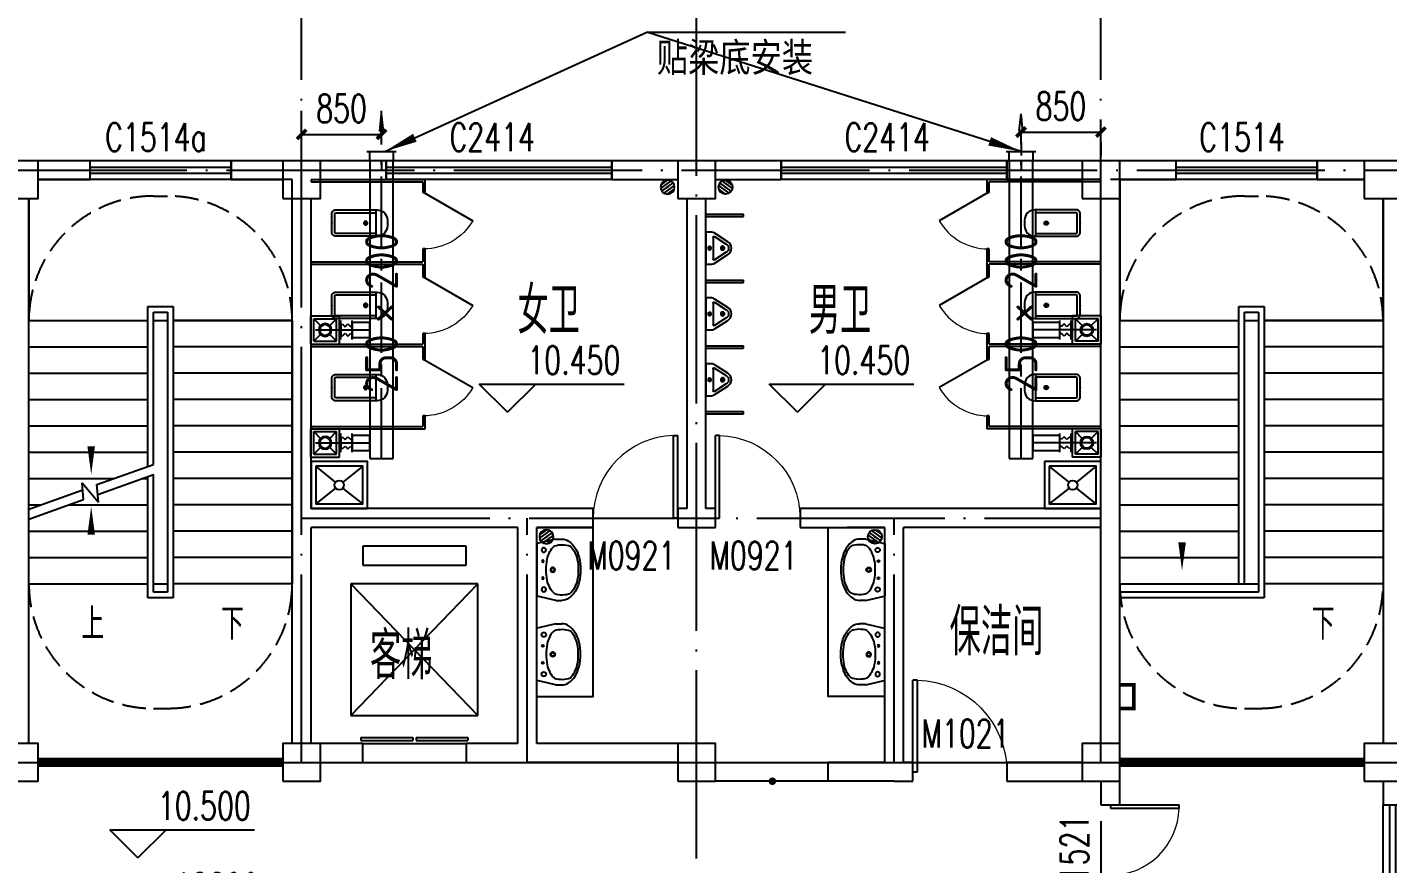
# Model space of a CAD drawing. Extents: x 5188914 to 7068445, y -542675 to 2032183.
# Drawn here: x 5219954 to 5234422, y -519499 to -510600 of the extents above; entities that cross this region are included whole.
import ezdxf

# ---------------------------------------------------------------- set-up
doc = ezdxf.new("R2010")
doc.units = 0
doc.header["$LTSCALE"] = 1000
doc.header["$MEASUREMENT"] = 0
for name, pattern in [('CENTER2', [1.125, 0.75, -0.125, 0.125, -0.125]), ('DASH', [0.35, 0.25, -0.1]), ('DOTE', [2.42, 2, -0.2, 0.02, -0.2])]:
    doc.linetypes.add(name, pattern=pattern)
doc.layers.get('0').update_dxf_attribs({"linetype": 'CONTINUOUS'})
doc.layers.get('Defpoints').update_dxf_attribs({"linetype": 'CONTINUOUS'})
for name, color, linetype in [('COLUMN', 9, 'CONTINUOUS'), ('DIM_ELEV', 3, 'CONTINUOUS'), ('DIM_LEAD', 3, 'CONTINUOUS'), ('DIM_SYMB', 3, 'CONTINUOUS'), ('DOTE', 252, 'CONTINUOUS'), ('DUCT-排烟中心线', 5, 'CENTER2'), ('DUCT-排烟标注', 3, 'CONTINUOUS'), ('DUCT-排烟管', 2, 'CONTINUOUS'), ('DUCT-排风标注', 3, 'CONTINUOUS'), ('DUCT-排风风口', 7, 'CONTINUOUS'), ('Hvac-Hide', 8, 'DASH'), ('LATRINE', 251, 'CONTINUOUS'), ('LVTRY', 251, 'CONTINUOUS'), ('STAIR', 251, 'CONTINUOUS'), ('TH_DIM', 3, 'CONTINUOUS'), ('WALL', 251, 'CONTINUOUS'), ('WINDOW', 4, 'CONTINUOUS'), ('WINDOW_TEXT', 7, 'CONTINUOUS'), ('排水', 221, 'CONTINUOUS')]:
    doc.layers.add(name, color=color, linetype=linetype)
doc.styles.add('_TCH_DIM', font='SIMPLEX', dxfattribs={"bigfont": 'GBCBIG'})
doc.styles.add('_TCH_DIM_T3', font='SIMPLEX', dxfattribs={"width": 0.705882, "bigfont": 'GBCBIG'})
doc.styles.add('_TCH_WINDOW', font='SIMPLEX', dxfattribs={"height": 3.5, "bigfont": 'GBCBIG'})
doc.styles.add('schuco', font='sceie.shx', dxfattribs={"width": 0.7, "bigfont": 'sceic.shx'})
doc.styles.get("Standard").update_dxf_attribs({"font": 'SCEIE', "bigfont": 'SCEIC'})
doc.dimstyles.new('_TCH_ARCH&&100', dxfattribs={"dimtxt": 297.5, "dimasz": 100, "dimexe": 250, "dimexo": 300, "dimgap": 126.25, "dimtad": 1, "dimdec": 0, "dimzin": 0, "dimdsep": 46, "dimtxsty": '_TCH_DIM_T3', "dimblk": 'ARCHTICK', "dimcen": 0.09, "dimclrt": 7, "dimazin": 2, "dimtfac": 1, "dimtdec": 0, "dimtix": 1, "dimtmove": 2, "dimatfit": 3, "dimfxl": 0, "dimtolj": 1, "dimtzin": 0, "dimarcsym": 0})

# ---------------------------------------------------------------- blocks, each defined once
blk = doc.blocks.new('$lvtry$00000171')
at = {"layer": '排水'}
for p, q in [((-74, 11), (-11, 74)), ((-70, -27), (27, 70)), ((-53, -53), (53, 53)), ((-27, -70), (70, 27)), ((11, -74), (74, -11))]:
    blk.add_line(p, q, dxfattribs=at)
blk.add_circle((0, 0), 75, dxfattribs=at)
blk.add_point((0, 0), dxfattribs=at)
blk = doc.blocks.new('$TCHSYS$APDOOR2D')
blk.add_line((0.5, 0), (0, 0.866))
at = {"lineweight": 13}
blk.add_arc((0.5, 0), 1, 120, 180, dxfattribs=at)
blk = doc.blocks.new('$lvtry$00000200')
at = {"color": 0}
for p, q in [((-110, -40), (-110, -470)), ((100, -30), (-100, -30)), ((110, -470), (110, -40))]:
    blk.add_line(p, q, dxfattribs=at)
blk.add_lwpolyline([(100, 0), (-100, 0, 0.414214), (-140, -40), (-140, -480, 0.414214), (-30, -590), (30, -590, 0.414214), (140, -480), (140, -40, 0.414214)], format="xyb", close=True, dxfattribs=at)
blk.add_lwpolyline([(140, -470), (-140, -470)], dxfattribs=at)
blk.add_circle((0, -359), 20, dxfattribs=at)
for centre, start, end in [((-100, -40), 90, 180), ((100, -40), 0, 90)]:
    blk.add_arc(centre, 10, start, end, dxfattribs=at)
for p in [(0, 0), (0, -359)]:
    blk.add_point(p, dxfattribs=at)
blk = doc.blocks.new('$lvtry$00000221')
at = {"color": 0}
for p, q in [((-124, -91), (-43, -216)), ((-116, -76), (116, -76)), ((43, -216), (124, -91))]:
    blk.add_line(p, q, dxfattribs=at)
blk.add_lwpolyline([(69, -231, -0.57735), (-69, -231), (-162, -88, -0.145378), (-170, -61), (-170, 0), (170, 0), (170, -61, -0.145378), (162, -88)], format="xyb", close=True, dxfattribs=at)
for centre, radius in [((0, -38), 17.7), ((0, -177), 20)]:
    blk.add_circle(centre, radius, dxfattribs=at)
for centre, radius, start, end in [((-116, -86), 10, 90, 213.0863), ((116, -86), 10, 326.9137, 90), ((0, -191), 50, 210, 330)]:
    blk.add_arc(centre, radius, start, end, dxfattribs=at)
for p in [(0, -38), (0, -177)]:
    blk.add_point(p, dxfattribs=at)
blk = doc.blocks.new('_LV12')
for p, q in [((-250, -50), (-39, -219)), ((39, -219), (250, -50)), ((-250, -450), (-39, -281)), ((39, -281), (250, -450))]:
    blk.add_line(p, q)
for points in [[(300, -500), (300, 0), (-300, 0), (-300, -500)], [(250, -450), (250, -50), (-250, -50), (-250, -450)]]:
    blk.add_lwpolyline(points, close=True)
blk.add_circle((0, -250), 50)
blk = doc.blocks.new('$plan$00000344')
for p, q in [((-280, -10), (-280, 0)), ((280, 0), (280, -10)), ((-251, -189), (-251, -186)), ((-248, -183), (-250, -185))]:
    blk.add_line(p, q)
for points in [[(-280, 0), (280, 0)], [(-326, -200), (-280, -5)], [(326, -204), (280, -5)]]:
    blk.add_lwpolyline(points)
for points in [[(253, -188, 0.098208), (193, -141, 0.066287), (110, -111, 0.052428), (0, -100, 0.052428), (-110, -111, 0.066287), (-193, -141, 0.093876), (-251, -186, 0.171377)], [(-326, -200, 0.008223), (-326, -204, 0.149285)], [(-326, -266, 0.149285), (-304, -337, 0.107079), (-231, -408, 0.075625), (-131, -450, 0.062436), (-1, -467, 0.062436), (130, -452, 0.075625), (230, -410, 0.107079), (304, -339, 0.149285), (326, -268, 0.005205), (326, -266, 0.086596)], [(-250, -358, 0.091341), (-193, -401, 0.066287), (-110, -431, 0.052428), (0, -442, 0.052428), (110, -431, 0.066287), (193, -401, 0.091756), (250, -358, 0.171377)]]:
    blk.add_lwpolyline(points, format="xyb")
at = {"flags": 128}
for points in [[(-326, -204), (-326, -268)], [(326, -204), (326, -268)]]:
    blk.add_lwpolyline(points, dxfattribs=at)
for points in [[(-253, -188, 0.172546), (-250, -358, 0.726395)], [(253, -188, -0.172546), (250, -358, -0.726395)]]:
    blk.add_lwpolyline(points, format="xyb", dxfattribs=at)
for centre, radius in [((-210, -75), 24), ((-210, -75), 24), ((-210, -75), 24), ((-90, -65), 10), ((90, -65), 10), ((210, -75), 24), ((0, -170), 25)]:
    blk.add_circle(centre, radius)
at = {"lineweight": 13}
blk.add_circle((0, -170), 15, dxfattribs=at)
blk.add_arc((-250, -186), 1, 131.3224, 180)
blk = doc.blocks.new('排气扇')
at = {"color": 2}
for p, q in [((-151, -151), (-151, 151)), ((-151, 151), (151, 151)), ((151, -151), (151, 151)), ((-120, -120), (-120, 120)), ((-120, 120), (120, 120)), ((-120, 120), (120, 120)), ((120, -120), (120, 120)), ((-120, -120), (120, -120)), ((-151, -151), (151, -151))]:
    blk.add_line(p, q, dxfattribs=at)
for p, q in [((-120, 120), (-48, 48)), ((-104, 0), (287, 0, 3008)), ((48, 48), (120, 120)), ((151, -50, 3008), (151, 50, 3008)), ((151, 50, 3008), (166, 50, 2077)), ((166, 50, 2077), (166, -50, 2077)), ((-120, -120), (-48, -48)), ((48, -48), (120, -120)), ((151, -50, 3008), (166, -50, 2077))]:
    blk.add_line(p, q)
at = {"color": 3}
for p, q in [((166, -100, 3008), (166, 100, 3008)), ((166, 50, 3008), (181, 65, 3008)), ((181, 65, 3008), (212, 35, 3008)), ((212, 35, 3008), (242, 65, 3008)), ((242, 65, 3008), (272, 35, 3008)), ((272, 35, 3008), (287, 50, 3008)), ((287, -100, 3008), (287, 100, 3008)), ((166, -50, 3008), (181, -65, 3008)), ((181, -65, 3008), (212, -35, 3008)), ((212, -35, 3008), (242, -65, 3008)), ((242, -65, 3008), (272, -35, 3008)), ((272, -35, 3008), (287, -50, 3008))]:
    blk.add_line(p, q, dxfattribs=at)
at = {"extrusion": (0, 0, -1)}
for major_axis, start_param, end_param in [((0, 68.2), 3.137359, 9.420544), ((-0.2, 56.8), 3.137413, 9.420598)]:
    blk.add_ellipse((0, 0), major_axis=major_axis, ratio=1, start_param=start_param, end_param=end_param, dxfattribs=at)
blk = doc.blocks.new('_ArchTick')
at = {"color": 0, "linetype": 'ByBlock', "const_width": 0.4}
blk.add_lwpolyline([(-0.5, -0.5), (0.5, 0.5)], dxfattribs=at)
blk = doc.blocks.new('*D159')
at = {"layer": 'Defpoints', "color": 0}
for p in [(5230522, -511521), (5231372, -511521), (5231372, -511715)]:
    blk.add_point(p, dxfattribs=at)
at = {"layer": 'TH_DIM', "color": 0, "lineweight": -2}
for p, q in [((5230522, -511715), (5231372, -511715)), ((5230522, -511821), (5230522, -511965)), ((5231372, -511821), (5231372, -511965))]:
    blk.add_line(p, q, dxfattribs=at)
at = {"layer": 'TH_DIM', "color": 0, "lineweight": -2, "xscale": 100, "yscale": 100, "zscale": 100, "rotation": 180}
blk.add_blockref('_ArchTick', (5230522, -511715), dxfattribs=at)
at = {"layer": 'TH_DIM', "color": 0, "lineweight": -2, "xscale": 100, "yscale": 100, "zscale": 100}
blk.add_blockref('_ArchTick', (5231372, -511715), dxfattribs=at)
at = {"layer": 'TH_DIM', "color": 7, "insert": (5230947, -511440), "char_height": 297.5, "attachment_point": 5, "style": '_TCH_DIM_T3'}
blk.add_mtext('\\A1;850', dxfattribs=at)
blk = doc.blocks.new('*D160')
at = {"layer": 'Defpoints', "color": 0}
for p in [(5223722, -511740), (5222872, -512021), (5223722, -512021)]:
    blk.add_point(p, dxfattribs=at)
at = {"layer": 'TH_DIM', "color": 0, "lineweight": -2}
for p, q in [((5222872, -511721), (5222872, -511490)), ((5223722, -511721), (5223722, -511490)), ((5222872, -511740), (5223722, -511740))]:
    blk.add_line(p, q, dxfattribs=at)
at = {"layer": 'TH_DIM', "color": 0, "lineweight": -2, "xscale": 100, "yscale": 100, "zscale": 100, "rotation": 180}
blk.add_blockref('_ArchTick', (5222872, -511740), dxfattribs=at)
at = {"layer": 'TH_DIM', "color": 0, "lineweight": -2, "xscale": 100, "yscale": 100, "zscale": 100}
blk.add_blockref('_ArchTick', (5223722, -511740), dxfattribs=at)
at = {"layer": 'TH_DIM', "color": 7, "insert": (5223297, -511465), "char_height": 297.5, "attachment_point": 5, "style": '_TCH_DIM_T3'}
blk.add_mtext('\\A1;850', dxfattribs=at)
blk = doc.blocks.new('*D167')
at = {"layer": 'Defpoints', "color": 0}
for p in [(5212572, -518746), (5231372, -518746), (5231372, -520024)]:
    blk.add_point(p, dxfattribs=at)
at = {"layer": 'TH_DIM', "color": 0, "lineweight": -2}
for p, q in [((5212572, -519046), (5212572, -520274)), ((5231372, -519046), (5231372, -520274)), ((5212572, -520024), (5231372, -520024))]:
    blk.add_line(p, q, dxfattribs=at)
at = {"layer": 'TH_DIM', "color": 0, "lineweight": -2, "xscale": 100, "yscale": 100, "zscale": 100, "rotation": 180}
blk.add_blockref('_ArchTick', (5212572, -520024), dxfattribs=at)
at = {"layer": 'TH_DIM', "color": 0, "lineweight": -2, "xscale": 100, "yscale": 100, "zscale": 100}
blk.add_blockref('_ArchTick', (5231372, -520024), dxfattribs=at)
at = {"layer": 'TH_DIM', "color": 7, "insert": (5221972, -519749), "char_height": 297.5, "attachment_point": 5, "style": '_TCH_DIM_T3'}
blk.add_mtext('\\A1;18800', dxfattribs=at)
blk = doc.blocks.new('_FZHK')
blk.add_lwpolyline([(-0.5, -0.5), (0.5, -0.5), (0.5, 0.5), (-0.5, 0.5)], close=True)
blk = doc.blocks.new('$TCHSYS$WIN2D')
for p, q in [((-0.5, 0.5), (0.5, 0.5)), ((-0.5, 0.5), (-0.5, -0.5)), ((0.5, 0.5), (0.5, -0.5)), ((0.5, 0.1667), (-0.5, 0.1667)), ((0.5, -0.1667), (-0.5, -0.1667)), ((-0.5, -0.5), (0.5, -0.5))]:
    blk.add_line(p, q)
blk = doc.blocks.new('$TCHSYS$LDOR22D')
for p, q in [((-0.517, 0.833), (-0.017, 0.833)), ((-0.517, 0.833), (-0.517, 0.667)), ((-0.017, 0.833), (-0.017, 0.667)), ((0.017, 0.833), (0.017, 0.667)), ((0.017, 0.833), (0.517, 0.833)), ((0.517, 0.833), (0.517, 0.667)), ((-0.517, 0.667), (-0.017, 0.667)), ((0.017, 0.667), (0.517, 0.667)), ((-0.5, 0.5), (0.5, 0.5))]:
    blk.add_line(p, q)
blk = doc.blocks.new('$WINLIB2D$00000001')
at = {"color": 0}
for points in [[(-0.5, 0.5), (-0.5, -0.5)], [(-0.5, 0.5), (0.5, 0.5)], [(0.5, -0.5), (0.5, 0.5)], [(0.5, 0.1667), (-0.5, 0.1667)], [(0.5, -0.1667), (-0.5, -0.1667)], [(-0.5, -0.5), (0.5, -0.5)]]:
    blk.add_lwpolyline(points, dxfattribs=at)
blk = doc.blocks.new('$DorLib2D$00000002')
for p, q in [((-0.5, 0), (-0.5, 0.4875)), ((-0.475, 0.4875), (-0.5, 0.4875)), ((-0.475, 0), (-0.475, 0.4875)), ((0.475, 0), (0.475, 0.4875)), ((0.475, 0.4875), (0.5, 0.4875)), ((0.5, 0), (0.5, 0.4875)), ((-0.5, 0), (-0.475, 0)), ((0.5, 0), (0.475, 0))]:
    blk.add_line(p, q)
at = {"lineweight": 13}
for centre, start, end in [((-0.4875, 0), 0, 88.53072), ((0.4875, 0), 91.46928, 180)]:
    blk.add_arc(centre, 0.4875, start, end, dxfattribs=at)
blk = doc.blocks.new('$DorLib2D$00000001')
for p, q in [((0.45, 0.975), (0.5, 0.975)), ((0.45, 0), (0.45, 0.975)), ((0.5, 0), (0.5, 0.975)), ((0.5, 0), (0.45, 0))]:
    blk.add_line(p, q)
at = {"lineweight": 13}
blk.add_arc((0.475, 0), 0.975, 91.4693, 180, dxfattribs=at)
blk = doc.blocks.new('$风口$00000098')
for p, q in [((0, 200), (100, 200)), ((0, -200), (0, 200)), ((100, 250), (100, -250)), ((0, 0), (-100, 0)), ((172, 0), (315, 0)), ((315, 31), (500, 0)), ((315, 31), (315, -31)), ((315, -31), (500, 0)), ((100, -200), (0, -200))]:
    blk.add_line(p, q)

msp = doc.modelspace()

# ---------------------------------------------------------------- linework, layer by layer
at = {"color": 0, "linetype": 'DASH'}
for p, q in [((5221297.1, -512395.8), (5221447.1, -512395.8)), ((5232897.1, -512395.8), (5233047.1, -512395.8)), ((5221297.1, -517845.8), (5221447.1, -517845.8)), ((5232897.1, -517845.8), (5233047.1, -517845.8))]:
    msp.add_line(p, q, dxfattribs=at)
at = {"color": 0}
for points, const_width in [([(5231572.1, -517595.8), (5231722.1, -517595.8), (5231722.1, -517845.8), (5231572.1, -517845.8)], 40), ([(5220072.1, -518420.8), (5222672.1, -518420.8)], 100), ([(5231572.1, -518420.8), (5234172.1, -518420.8)], 100)]:
    msp.add_lwpolyline(points, dxfattribs=dict(at, const_width=const_width))
at = {"color": 0, "linetype": 'DASH'}
for centre, start, end in [((5221297.1, -513720.8), 90, 180), ((5221447.1, -513720.8), 0, 90), ((5232897.1, -513720.8), 90, 180), ((5233047.1, -513720.8), 360, 90), ((5221297.1, -516520.8), 180, 270), ((5221447.1, -516520.8), 270, 360), ((5232897.1, -516520.8), 180, 270), ((5233047.1, -516520.8), 270, 0)]:
    msp.add_arc(centre, 1325, start, end, dxfattribs=at)
at = {"layer": 'DIM_ELEV', "color": 0}
for p, q in [((5225061.7, -514696), (5224761.7, -514396)), ((5224761.7, -514396), (5226301.9, -514396)), ((5225061.7, -514696), (5225361.7, -514396)), ((5228143.6, -514696), (5227843.6, -514396)), ((5227843.6, -514396), (5229383.8, -514396)), ((5228143.6, -514696), (5228443.6, -514396)), ((5221131.5, -519436.4), (5220831.5, -519136.4)), ((5220831.5, -519136.4), (5222371.8, -519136.4)), ((5221131.5, -519436.4), (5221431.5, -519136.4))]:
    msp.add_line(p, q, dxfattribs=at)
at = {"layer": 'DIM_LEAD', "const_width": 40}
msp.add_lwpolyline([(5227870, -518602.5, 1), (5227886.3, -518639, 1)], format="xyb", close=True, dxfattribs=at)
at = {"layer": 'DIM_SYMB', "color": 0}
for points in [[(5222109.6, -516660.8, 0, 0, 0), (5222109.6, -512970.8, 0, 0, 0), (5220634.6, -512970.8, 0, 0, 0), (5220634.6, -515358.7, 0, 80, 0), (5220634.6, -515058.7, 0, 0, 0)], [(5233709.6, -516660.8, 0, 0, 0), (5233709.6, -512970.8, 0, 0, 0), (5232234.6, -512970.8, 0, 0, 0), (5232234.6, -516380.8, 0, 80, 0), (5232234.6, -516080.8, 0, 0, 0)], [(5220634.6, -516660.8, 0, 0, 0), (5220634.6, -515698.9, 0, 80, 0), (5220634.6, -515998.9, 0, 0, 0)]]:
    msp.add_lwpolyline(points, format="xyseb", dxfattribs=at)
at = {"layer": 'DOTE', "linetype": 'DOTE'}
for p, q in [((5222872.1, -518420.8), (5222872.1, -509620.8)), ((5227072.1, -529120.8), (5227072.1, -509620.8)), ((5231372.1, -518420.8), (5231372.1, -509620.8)), ((5209972.1, -512120.8), (5236972.1, -512120.8)), ((5222872.1, -515820.8), (5231372.1, -515820.8)), ((5225272.1, -518420.8), (5225272.1, -515820.8)), ((5229172.1, -518420.8), (5229172.1, -515820.8)), ((5209972.1, -518420.8), (5236972.1, -518420.8)), ((5211572.1, -518420.8), (5235372.1, -518420.8))]:
    msp.add_line(p, q, dxfattribs=at)
at = {"layer": 'DUCT-排烟中心线'}
for p, q in [((5223722.4, -515189.3), (5223722.4, -512020.8)), ((5230522.1, -515189.3), (5230522.1, -512020.8)), ((5223409.3, -513820.3), (5223597.4, -513820.3)), ((5230934.9, -513820.3), (5230647.1, -513820.3)), ((5223409.3, -515021.3), (5223597.4, -515021.3)), ((5230934.9, -515021.3), (5230647.1, -515021.3))]:
    msp.add_line(p, q, dxfattribs=at)
at = {"layer": 'DUCT-排烟管'}
for p, q in [((5223847.4, -512020.8), (5223597.4, -512020.8)), ((5223597.4, -512020.8), (5223597.4, -515189.3)), ((5223847.4, -515189.3), (5223847.4, -512020.8)), ((5230647.1, -512020.8), (5230397.1, -512020.8)), ((5230397.1, -512020.8), (5230397.1, -515189.3)), ((5230647.1, -515189.3), (5230647.1, -512020.8)), ((5223597.4, -513740.3), (5223409.3, -513740.3)), ((5223409.3, -513740.3), (5223409.3, -513900.3)), ((5230934.9, -513740.3), (5230647.1, -513740.3)), ((5230934.9, -513900.3), (5230934.9, -513740.3)), ((5223409.3, -513900.3), (5223597.4, -513900.3)), ((5230647.1, -513900.3), (5230934.9, -513900.3)), ((5223597.4, -514941.3), (5223409.3, -514941.3)), ((5223409.3, -514941.3), (5223409.3, -515101.3)), ((5230934.9, -514941.3), (5230647.1, -514941.3)), ((5230934.9, -515101.3), (5230934.9, -514941.3)), ((5223409.3, -515101.3), (5223597.4, -515101.3)), ((5223597.4, -515189.3), (5223847.4, -515189.3)), ((5230397.1, -515189.3), (5230647.1, -515189.3)), ((5230647.1, -515101.3), (5230934.9, -515101.3))]:
    msp.add_line(p, q, dxfattribs=at)
at = {"layer": 'DUCT-排风标注', "color": 0}
for p, q in [((5223758.1, -511920.8), (5226543.9, -510652.2)), ((5230522.1, -511920.8), (5226543.9, -510652.2)), ((5226543.9, -510652.2), (5228656.3, -510652.2))]:
    msp.add_line(p, q, dxfattribs=at)
for points in [[(5223758.1, -511920.8, 0, 93.3, 0), (5224076.6, -511775.8, 0, 0, 0)], [(5230522.1, -511920.8, 0, 93.3, 0), (5230188.7, -511814.5, 0, 0, 0)]]:
    msp.add_lwpolyline(points, format="xyseb", dxfattribs=at)
at = {"layer": 'Hvac-Hide'}
for p, q in [((5223597.4, -513900.3), (5223597.4, -513740.3)), ((5230647.1, -513740.3), (5230647.1, -513900.3)), ((5223597.4, -515101.3), (5223597.4, -514941.3)), ((5223597.4, -514941.3), (5223597.4, -514941.3)), ((5223597.4, -515021.3), (5223597.4, -515021.3)), ((5230647.1, -514941.3), (5230647.1, -515101.3)), ((5223597.4, -515101.3), (5223597.4, -515101.3))]:
    msp.add_line(p, q, dxfattribs=at)
at = {"layer": 'LATRINE'}
for p, q in [((5222972.1, -512220.8), (5224184.6, -512220.8)), ((5222972.1, -512220.8), (5222972.1, -512245.8)), ((5222972.1, -512245.8), (5224159.6, -512245.8)), ((5224159.6, -512245.8), (5224159.6, -512358.3)), ((5224184.6, -512358.3), (5224184.6, -512220.8)), ((5230159.6, -512220.8), (5230159.6, -512358.3)), ((5231372.1, -512220.8), (5230159.6, -512220.8)), ((5230184.6, -512358.3), (5230184.6, -512245.8)), ((5231372.1, -512245.8), (5230184.6, -512245.8)), ((5231372.1, -512245.8), (5231372.1, -512220.8)), ((5224159.6, -512358.3), (5224184.6, -512358.3)), ((5230159.6, -512358.3), (5230184.6, -512358.3)), ((5226972.1, -512615.1), (5226972.1, -512590.1)), ((5227172.1, -512590.1), (5227572.1, -512590.1)), ((5227572.1, -512615.1), (5227572.1, -512590.1)), ((5227172.1, -512615.1), (5227572.1, -512615.1)), ((5224184.6, -512958.3), (5224159.6, -512958.3)), ((5224159.6, -512958.3), (5224159.6, -513095.8)), ((5224184.6, -513108.3), (5224184.6, -512958.3)), ((5230184.6, -512958.3), (5230159.6, -512958.3)), ((5230159.6, -512958.3), (5230159.6, -513108.3)), ((5230184.6, -513095.8), (5230184.6, -512958.3)), ((5222972.1, -513095.8), (5224159.6, -513095.8)), ((5222972.1, -513095.8), (5222972.1, -513120.8)), ((5222972.1, -513120.8), (5224159.6, -513120.8)), ((5224159.6, -513120.8), (5224159.6, -513258.3)), ((5224184.6, -513258.3), (5224184.6, -513108.3)), ((5230159.6, -513108.3), (5230159.6, -513258.3)), ((5231372.1, -513095.8), (5230184.6, -513095.8)), ((5231372.1, -513120.8), (5230184.6, -513120.8)), ((5230184.6, -513258.3), (5230184.6, -513120.8)), ((5231372.1, -513120.8), (5231372.1, -513095.8)), ((5224159.6, -513258.3), (5224184.6, -513258.3)), ((5226972.1, -513314.6), (5226972.1, -513289.6)), ((5227172.1, -513289.6), (5227572.1, -513289.6)), ((5227172.1, -513314.6), (5227572.1, -513314.6)), ((5227572.1, -513314.6), (5227572.1, -513289.6)), ((5230159.6, -513258.3), (5230184.6, -513258.3)), ((5224184.6, -513858.3), (5224159.6, -513858.3)), ((5224159.6, -513858.3), (5224159.6, -513970.8)), ((5224184.6, -513983.3), (5224184.6, -513858.3)), ((5230184.6, -513858.3), (5230159.6, -513858.3)), ((5230159.6, -513858.3), (5230159.6, -513983.3)), ((5230184.6, -513970.8), (5230184.6, -513858.3)), ((5222972.1, -513970.8), (5224159.6, -513970.8)), ((5222972.1, -513970.8), (5222972.1, -513995.8)), ((5222972.1, -513995.8), (5224159.6, -513995.8)), ((5224159.6, -513995.8), (5224159.6, -514133.3)), ((5224184.6, -514133.3), (5224184.6, -513983.3)), ((5226972.1, -514014.1), (5226972.1, -513989.1)), ((5227172.1, -513989.1), (5227572.1, -513989.1)), ((5227172.1, -514014.1), (5227572.1, -514014.1)), ((5227572.1, -514014.1), (5227572.1, -513989.1)), ((5230159.6, -513983.3), (5230159.6, -514133.3)), ((5231372.1, -513970.8), (5230184.6, -513970.8)), ((5231372.1, -513995.8), (5230184.6, -513995.8)), ((5230184.6, -514133.3), (5230184.6, -513995.8)), ((5231372.1, -513995.8), (5231372.1, -513970.8)), ((5224159.6, -514133.3), (5224184.6, -514133.3)), ((5230159.6, -514133.3), (5230184.6, -514133.3)), ((5224184.6, -514733.3), (5224159.6, -514733.3)), ((5224159.6, -514733.3), (5224159.6, -514845.8)), ((5224184.6, -514870.8), (5224184.6, -514733.3)), ((5226972.1, -514713.6), (5226972.1, -514688.6)), ((5227172.1, -514688.6), (5227572.1, -514688.6)), ((5227172.1, -514713.6), (5227572.1, -514713.6)), ((5227572.1, -514713.6), (5227572.1, -514688.6)), ((5230184.6, -514733.3), (5230159.6, -514733.3)), ((5230159.6, -514733.3), (5230159.6, -514870.8)), ((5230184.6, -514845.8), (5230184.6, -514733.3)), ((5222972.1, -514845.8), (5224159.6, -514845.8)), ((5222972.1, -514845.8), (5222972.1, -514870.8)), ((5222972.1, -514870.8), (5224184.6, -514870.8)), ((5231372.1, -514870.8), (5230159.6, -514870.8)), ((5231372.1, -514845.8), (5230184.6, -514845.8)), ((5231372.1, -514870.8), (5231372.1, -514845.8))]:
    msp.add_line(p, q, dxfattribs=at)
for points in [[(5225372.1, -517720.8), (5225972.1, -517720.8), (5225972.1, -515920.8), (5225372.1, -515920.8)], [(5229072.1, -517720.8), (5228472.1, -517720.8), (5228472.1, -515920.8), (5229072.1, -515920.8)]]:
    msp.add_lwpolyline(points, dxfattribs=at)
at = {"layer": 'STAIR', "linetype": 'ByBlock'}
for p, q in [((5222772.1, -512220.8), (5220072.1, -512220.8)), ((5222772.1, -513620.8), (5222772.1, -512220.8)), ((5234172.1, -512220.8), (5231472.1, -512220.8)), ((5219972.1, -512420.8), (5219972.1, -513620.8)), ((5234372.1, -513620.8), (5234372.1, -512420.8)), ((5219972.1, -515960.8), (5219972.1, -515238.2))]:
    msp.add_line(p, q, dxfattribs=at)
at = {"layer": 'STAIR', "color": 0}
for p, q in [((5222672.1, -512220.8), (5220072.1, -512220.8)), ((5234172.1, -512220.8), (5231572.1, -512220.8)), ((5231572.1, -512220.8), (5231572.1, -513720.8)), ((5219972.1, -512420.8), (5219972.1, -513720.8)), ((5222772.1, -513720.8), (5222772.1, -512420.8)), ((5234372.1, -513720.8), (5234372.1, -512420.8)), ((5221237.1, -515271.7), (5221237.1, -513570.8)), ((5221237.1, -513570.8), (5221507.1, -513570.8)), ((5221507.1, -513570.8), (5221507.1, -516670.8)), ((5232837.1, -516520.8), (5232837.1, -513570.8)), ((5232837.1, -513570.8), (5233107.1, -513570.8)), ((5233107.1, -513570.8), (5233107.1, -516670.8)), ((5219972.1, -515725.2), (5219972.1, -513720.8)), ((5219972.1, -513720.8), (5221237.1, -513720.8)), ((5219972.1, -513720.8), (5221237.1, -513720.8)), ((5221297.1, -515250.2), (5221297.1, -513630.8)), ((5221297.1, -513630.8), (5221447.1, -513630.8)), ((5221297.1, -515250.2), (5221297.1, -513720.8)), ((5221297.1, -513720.8), (5221447.1, -513720.8)), ((5221447.1, -513630.8), (5221447.1, -516610.8)), ((5221447.1, -513720.8), (5221447.1, -516520.8)), ((5222772.1, -513720.8), (5221507.1, -513720.8)), ((5221507.1, -513720.8), (5222772.1, -513720.8)), ((5222772.1, -513720.8), (5222772.1, -516520.8)), ((5231572.1, -516520.8), (5231572.1, -513720.8)), ((5231572.1, -513720.8), (5232837.1, -513720.8)), ((5231572.1, -513720.8), (5232837.1, -513720.8)), ((5232897.1, -516520.8), (5232897.1, -513630.8)), ((5232897.1, -513630.8), (5233047.1, -513630.8)), ((5232897.1, -516520.8), (5232897.1, -513720.8)), ((5232897.1, -513720.8), (5233047.1, -513720.8)), ((5233047.1, -513630.8), (5233047.1, -516610.8)), ((5233047.1, -513720.8), (5233047.1, -516520.8)), ((5234372.1, -513720.8), (5233107.1, -513720.8)), ((5233107.1, -513720.8), (5234372.1, -513720.8)), ((5234372.1, -513720.8), (5234372.1, -516520.8)), ((5219972.1, -514000.8), (5221237.1, -514000.8)), ((5222772.1, -514000.8), (5221507.1, -514000.8)), ((5231572.1, -514000.8), (5232837.1, -514000.8)), ((5234372.1, -514000.8), (5233107.1, -514000.8)), ((5219972.1, -514280.8), (5221237.1, -514280.8)), ((5222772.1, -514280.8), (5221507.1, -514280.8)), ((5231572.1, -514280.8), (5232837.1, -514280.8)), ((5234372.1, -514280.8), (5233107.1, -514280.8)), ((5219972.1, -514560.8), (5221237.1, -514560.8)), ((5222772.1, -514560.8), (5221507.1, -514560.8)), ((5231572.1, -514560.8), (5232837.1, -514560.8)), ((5234372.1, -514560.8), (5233107.1, -514560.8)), ((5219972.1, -514840.8), (5221237.1, -514840.8)), ((5222772.1, -514840.8), (5221507.1, -514840.8)), ((5231572.1, -514840.8), (5232837.1, -514840.8)), ((5234372.1, -514840.8), (5233107.1, -514840.8)), ((5219972.1, -515120.8), (5221237.1, -515120.8)), ((5222772.1, -515120.8), (5221507.1, -515120.8)), ((5231572.1, -515120.8), (5232837.1, -515120.8)), ((5234372.1, -515120.8), (5233107.1, -515120.8)), ((5220696.1, -515465.6), (5221297.1, -515250.2)), ((5219972.1, -515400.8), (5220877, -515400.8)), ((5220554.3, -515622.7), (5220539.6, -515444.9)), ((5220539.6, -515444.9), (5220711.5, -515651.7)), ((5220711.5, -515651.7), (5220696.1, -515465.6)), ((5220704.7, -515568.8), (5221297.1, -515356.4)), ((5221173.3, -515400.8), (5221237.1, -515400.8)), ((5221237.1, -516670.8), (5221237.1, -515377.9)), ((5221297.1, -516520.8), (5221297.1, -515356.4)), ((5221297.1, -516610.8), (5221297.1, -515356.4)), ((5222772.1, -515400.8), (5221507.1, -515400.8)), ((5231572.1, -515400.8), (5232837.1, -515400.8)), ((5234372.1, -515400.8), (5233107.1, -515400.8)), ((5219972.1, -515725.2), (5220545.8, -515519.5)), ((5219972.1, -515831.4), (5220554.3, -515622.7)), ((5219972.1, -515680.8), (5220095.9, -515680.8)), ((5220392.3, -515680.8), (5221237.1, -515680.8)), ((5222772.1, -515680.8), (5221507.1, -515680.8)), ((5231572.1, -515680.8), (5232837.1, -515680.8)), ((5234372.1, -515680.8), (5233107.1, -515680.8)), ((5219972.1, -516520.8), (5219972.1, -515831.4)), ((5219972.1, -515960.8), (5221237.1, -515960.8)), ((5222772.1, -515960.8), (5221507.1, -515960.8)), ((5231572.1, -515960.8), (5232837.1, -515960.8)), ((5234372.1, -515960.8), (5233107.1, -515960.8)), ((5219972.1, -516240.8), (5221237.1, -516240.8)), ((5222772.1, -516240.8), (5221507.1, -516240.8)), ((5231572.1, -516240.8), (5232837.1, -516240.8)), ((5234372.1, -516240.8), (5233107.1, -516240.8)), ((5219972.1, -516520.8), (5221237.1, -516520.8)), ((5221297.1, -516520.8), (5221447.1, -516520.8)), ((5221447.1, -516610.8), (5221297.1, -516610.8)), ((5222772.1, -516520.8), (5221507.1, -516520.8)), ((5231572.1, -516520.8), (5232837.1, -516520.8)), ((5233047.1, -516610.8), (5231572.1, -516610.8)), ((5231572.1, -516670.8), (5231572.1, -516610.8)), ((5232837.1, -516520.8), (5232897.1, -516520.8)), ((5232837.1, -516520.8), (5232897.1, -516520.8)), ((5232897.1, -516520.8), (5233047.1, -516520.8)), ((5234372.1, -516520.8), (5233107.1, -516520.8)), ((5221507.1, -516670.8), (5221237.1, -516670.8)), ((5233107.1, -516670.8), (5231572.1, -516670.8))]:
    msp.add_line(p, q, dxfattribs=at)
at = {"layer": 'STAIR'}
for p, q in [((5223522.1, -516120.8), (5223522.1, -516320.8)), ((5224622.1, -516120.8), (5223522.1, -516120.8)), ((5224622.1, -516320.8), (5224622.1, -516120.8)), ((5223522.1, -516320.8), (5224622.1, -516320.8)), ((5223397.1, -516520.8), (5223397.1, -517920.8)), ((5224747.1, -516520.8), (5223397.1, -516520.8)), ((5223397.1, -516520.8), (5224747.1, -517920.8)), ((5223397.1, -517920.8), (5224747.1, -516520.8)), ((5224747.1, -517920.8), (5224747.1, -516520.8)), ((5223397.1, -517920.8), (5224747.1, -517920.8))]:
    msp.add_line(p, q, dxfattribs=at)
at = {"layer": 'WALL', "linetype": 'ByBlock'}
for p, q in [((5220622.1, -512020.8), (5220072.1, -512020.8)), ((5220622.1, -512220.8), (5220622.1, -512020.8)), ((5222672.1, -512020.8), (5222122.1, -512020.8)), ((5222122.1, -512020.8), (5222122.1, -512220.8)), ((5223772.1, -512020.8), (5223072.1, -512020.8)), ((5223772.1, -512220.8), (5223772.1, -512020.8)), ((5226872.1, -512020.8), (5226172.1, -512020.8)), ((5226172.1, -512020.8), (5226172.1, -512220.8)), ((5227972.1, -512020.8), (5227272.1, -512020.8)), ((5227972.1, -512220.8), (5227972.1, -512020.8)), ((5231172.1, -512020.8), (5230372.1, -512020.8)), ((5230372.1, -512020.8), (5230372.1, -512220.8)), ((5232172.1, -512020.8), (5231572.1, -512020.8)), ((5232172.1, -512220.8), (5232172.1, -512020.8)), ((5234172.1, -512020.8), (5233672.1, -512020.8)), ((5233672.1, -512020.8), (5233672.1, -512220.8)), ((5220072.1, -512220.8), (5220622.1, -512220.8)), ((5222122.1, -512220.8), (5222672.1, -512220.8)), ((5223072.1, -512220.8), (5223772.1, -512220.8)), ((5226172.1, -512220.8), (5226872.1, -512220.8)), ((5227272.1, -512220.8), (5227972.1, -512220.8)), ((5230372.1, -512220.8), (5231172.1, -512220.8)), ((5231572.1, -512220.8), (5232172.1, -512220.8)), ((5233672.1, -512220.8), (5234172.1, -512220.8)), ((5219972.1, -516920.7), (5219972.1, -512420.8)), ((5222772.1, -515820.8), (5222772.1, -512420.8)), ((5222972.1, -515720.8), (5222972.1, -512420.8)), ((5226972.1, -515720.8), (5226972.1, -512420.8)), ((5227172.1, -515720.8), (5227172.1, -512420.8)), ((5231372.1, -515720.8), (5231372.1, -512420.8)), ((5231572.1, -515820.8), (5231572.1, -512420.8)), ((5234372.1, -512420.8), (5234372.1, -518220.8)), ((5224972.1, -515720.8), (5222972.1, -515720.8)), ((5225272.1, -515720.8), (5224972.1, -515720.8)), ((5225972.1, -515720.8), (5225272.1, -515720.8)), ((5225972.1, -515920.8), (5225972.1, -515720.8)), ((5226972.1, -515720.8), (5226872.1, -515720.8)), ((5226872.1, -515720.8), (5226872.1, -515920.8)), ((5227272.1, -515720.8), (5227172.1, -515720.8)), ((5227272.1, -515920.8), (5227272.1, -515720.8)), ((5228672.1, -515720.8), (5228172.1, -515720.8)), ((5228172.1, -515720.8), (5228172.1, -515920.8)), ((5229172.1, -515720.8), (5228672.1, -515720.8)), ((5231372.1, -515720.8), (5229172.1, -515720.8)), ((5222772.1, -518220.8), (5222772.1, -515820.8)), ((5222972.1, -518220.8), (5222972.1, -515920.8)), ((5224972.1, -515920.8), (5222972.1, -515920.8)), ((5225172.1, -515920.8), (5224972.1, -515920.8)), ((5225172.1, -518220.8), (5225172.1, -515920.8)), ((5225372.1, -515920.8), (5225972.1, -515920.8)), ((5225372.1, -518220.8), (5225372.1, -515920.8)), ((5226872.1, -515920.8), (5227072.1, -515920.8)), ((5227072.1, -515920.8), (5227272.1, -515920.8)), ((5228172.1, -515920.8), (5228672.1, -515920.8)), ((5229072.1, -515920.8), (5228672.1, -515920.8)), ((5229072.1, -518420.8), (5229072.1, -515920.8)), ((5231372.1, -515920.8), (5229272.1, -515920.8)), ((5229272.1, -518420.8), (5229272.1, -515920.8)), ((5231372.1, -518220.8), (5231372.1, -515920.8)), ((5231572.1, -518220.8), (5231572.1, -515820.8)), ((5219972.1, -518220.8), (5219972.1, -516920.7)), ((5223522.1, -518220.8), (5223072.1, -518220.8)), ((5223522.1, -518420.8), (5223522.1, -518220.8)), ((5225172.1, -518220.8), (5224622.1, -518220.8)), ((5224622.1, -518220.8), (5224622.1, -518420.8)), ((5226872.1, -518220.8), (5225372.1, -518220.8)), ((5223072.1, -518420.8), (5223522.1, -518420.8)), ((5224622.1, -518420.8), (5225272.1, -518420.8)), ((5226872.1, -518420.8), (5225272.1, -518420.8)), ((5229072.1, -518420.8), (5228472.1, -518420.8)), ((5228472.1, -518620.8), (5228472.1, -518420.8)), ((5229372.1, -518420.8), (5229272.1, -518420.8)), ((5229372.1, -518620.8), (5229372.1, -518420.8)), ((5231172.1, -518420.8), (5230372.1, -518420.8)), ((5230372.1, -518420.8), (5230372.1, -518620.8)), ((5229172.1, -518620.8), (5228472.1, -518620.8)), ((5229172.1, -518620.8), (5229372.1, -518620.8)), ((5230372.1, -518620.8), (5231172.1, -518620.8)), ((5231372.1, -518620.8), (5231372.1, -518870.8)), ((5231572.1, -518870.8), (5231572.1, -518620.8)), ((5234372.1, -518620.8), (5234372.1, -518870.8)), ((5231372.1, -518870.8), (5231572.1, -518870.8)), ((5234372.1, -518870.8), (5234572.1, -518870.8))]:
    msp.add_line(p, q, dxfattribs=at)
at = {"layer": 'WINDOW'}
for p, q in [((5227272.1, -518420.8), (5228472.1, -518420.8)), ((5228472.1, -518620.8), (5227272.1, -518620.8))]:
    msp.add_line(p, q, dxfattribs=at)

# ---------------------------------------------------------------- block references
at = {"color": 0}
for p in [(5223122.6, -513820.3), (5223122.6, -515021.3)]:
    msp.add_blockref('排气扇', p, dxfattribs=at)
at = {"color": 0, "xscale": -1}
for p in [(5231221.6, -513820.3), (5231221.6, -515021.3)]:
    msp.add_blockref('排气扇', p, dxfattribs=at)
at = {"layer": 'COLUMN', "linetype": 'ByBlock', "xscale": 400, "yscale": 400, "zscale": 400}
for p in [(5219872.1, -512220.8), (5222872.1, -512220.8), (5227072.1, -512220.8), (5231372.1, -512220.8), (5234372.1, -512220.8), (5219872.1, -518420.8), (5222872.1, -518420.8), (5227072.1, -518420.8), (5231372.1, -518420.8), (5234372.1, -518420.8)]:
    msp.add_blockref('_FZHK', p, dxfattribs=at)
at = {"layer": 'DUCT-排风风口', "color": 0, "yscale": 0.625, "rotation": 90}
for p in [(5223722.4, -512020.8, 2600), (5230522.1, -512020.8, 2600)]:
    msp.add_blockref('$风口$00000098', p, dxfattribs=at)
at = {"layer": 'LATRINE', "xscale": -600, "zscale": 25, "rotation": 270}
for p, yscale in [((5224172.1, -512658.3), 600), ((5230172.1, -512658.3), -600), ((5224172.1, -513558.3), 600), ((5230172.1, -513558.3), -600), ((5224172.1, -514433.3), 600), ((5230172.1, -514433.3), -600)]:
    msp.add_blockref('$TCHSYS$APDOOR2D', p, dxfattribs=dict(at, yscale=yscale))
at = {"layer": 'LATRINE', "yscale": -1, "rotation": 270}
msp.add_blockref('$plan$00000344', (5225372.1, -516370.8), dxfattribs=at)
at = {"layer": 'LATRINE', "xscale": -1, "yscale": -1, "rotation": 90}
msp.add_blockref('$plan$00000344', (5229072.1, -516370.8), dxfattribs=at)
at = {"layer": 'LATRINE', "rotation": 90}
msp.add_blockref('$plan$00000344', (5225372.1, -517270.8), dxfattribs=at)
at = {"layer": 'LATRINE', "xscale": -1, "rotation": 270}
msp.add_blockref('$plan$00000344', (5229072.1, -517270.8), dxfattribs=at)
at = {"layer": 'LVTRY', "yscale": -1}
for name, p, rotation in [('$lvtry$00000171', (5226763.8, -512300.7), 81.34549654432831), ('$lvtry$00000200', (5223194.2, -512683.3), 269.9999999999155), ('$lvtry$00000200', (5223194.2, -513558.3), 269.9999999999155), ('$lvtry$00000200', (5223194.2, -514433.3), 269.9999999999155), ('$lvtry$00000171', (5225475.6, -516019.8), 261.3454965443283)]:
    msp.add_blockref(name, p, dxfattribs=dict(at, rotation=rotation))
at = {"layer": 'LVTRY', "xscale": -1, "yscale": -1}
for p, rotation in [((5227380.5, -512300.7), 278.6545034556717), ((5228968.7, -516019.8), 98.65450345567174)]:
    msp.add_blockref('$lvtry$00000171', p, dxfattribs=dict(at, rotation=rotation))
at = {"layer": 'LVTRY'}
for name, p, rotation in [('$lvtry$00000200', (5231150, -512683.3), 270.0000000000845), ('$lvtry$00000200', (5231150, -513558.3), 270.0000000000845), ('$lvtry$00000200', (5231150, -514433.3), 270.0000000000845), ('_LV12', (5223272.1, -515720.8), 180), ('_LV12', (5231072.1, -515720.8), 180)]:
    msp.add_blockref(name, p, dxfattribs=dict(at, rotation=rotation))
at = {"layer": 'LVTRY', "xscale": -1, "rotation": 90}
for p in [(5227172.1, -512950.2), (5227172.1, -513649.7), (5227172.1, -514349.2)]:
    msp.add_blockref('$lvtry$00000221', p, dxfattribs=at)
at = {"layer": 'WINDOW', "linetype": 'ByBlock'}
ref = msp.add_blockref('$TCHSYS$WIN2D', (5221372.1, -512120.8), dxfattribs=dict(at, xscale=-1500, yscale=-199.9999928057659, zscale=-1500, rotation=3.583181270904694e-08))
ref.add_attrib('A', 'C1514a', (5220782.6, -511916.8), dxfattribs={"layer": 'WINDOW_TEXT', "linetype": 'ByBlock', "height": 297.5, "rotation": 0, "style": '_TCH_WINDOW', "width": 0.705882})
ref = msp.add_blockref('$WINLIB2D$00000001', (5224972.1, -512120.8), dxfattribs=dict(at, xscale=-2400, yscale=-199.999998777872, zscale=-2400, rotation=6.839717893985902e-08))
ref.add_attrib('A', 'C2414', (5224444.6, -511916.8), dxfattribs={"layer": 'WINDOW_TEXT', "linetype": 'ByBlock', "height": 297.5, "rotation": 0, "style": '_TCH_WINDOW', "width": 0.705882})
ref = msp.add_blockref('$WINLIB2D$00000001', (5229172.1, -512120.8), dxfattribs=dict(at, xscale=-2400, yscale=-200.0000044407789, zscale=-2400, rotation=7.231636517787889e-09))
ref.add_attrib('A', 'C2414', (5228644.6, -511916.8), dxfattribs={"layer": 'WINDOW_TEXT', "linetype": 'ByBlock', "height": 297.5, "rotation": 0, "style": '_TCH_WINDOW', "width": 0.705882})
ref = msp.add_blockref('$TCHSYS$WIN2D', (5232922.1, -512120.8), dxfattribs=dict(at, xscale=-1500, yscale=-200.000005539041, zscale=-1500, rotation=6.713569886162655e-08))
ref.add_attrib('A', 'C1514', (5232417.6, -511916.8), dxfattribs={"layer": 'WINDOW_TEXT', "linetype": 'ByBlock', "height": 297.5, "rotation": 0, "style": '_TCH_WINDOW', "width": 0.705882})
ref = msp.add_blockref('$DorLib2D$00000001', (5226422.1, -515820.8), dxfattribs=dict(at, xscale=-900, yscale=-900, zscale=-900, rotation=180.0000000261468))
ref.add_attrib('A', 'M0921', (5225910.4, -516366.8), dxfattribs={"layer": 'WINDOW_TEXT', "linetype": 'ByBlock', "height": 297.5, "rotation": 0, "style": '_TCH_WINDOW', "width": 0.705882})
ref = msp.add_blockref('$DorLib2D$00000001', (5227722.1, -515820.8), dxfattribs=dict(at, xscale=900, yscale=-900, zscale=900, rotation=180.0000000457569))
ref.add_attrib('A', 'M0921', (5227210.4, -516366.8), dxfattribs={"layer": 'WINDOW_TEXT', "linetype": 'ByBlock', "height": 297.5, "rotation": 0, "style": '_TCH_WINDOW', "width": 0.705882})
ref = msp.add_blockref('$DorLib2D$00000001', (5229872.1, -518520.8), dxfattribs=dict(at, xscale=1000, yscale=-1000, zscale=1000, rotation=179.9999999826926))
ref.add_attrib('A', 'M1021', (5229464.6, -518263.1), dxfattribs={"layer": 'WINDOW_TEXT', "linetype": 'ByBlock', "height": 297.5, "rotation": 360, "style": '_TCH_WINDOW', "width": 0.705882})
at = {"layer": 'WINDOW', "xscale": -1100, "yscale": -199.9999999713618, "zscale": -1100, "rotation": 180.0000000066062}
msp.add_blockref('$TCHSYS$LDOR22D', (5224072.1, -518320.8), dxfattribs=at)
at = {"layer": 'WINDOW', "color": 0}
ref = msp.add_blockref('$DorLib2D$00000002', (5231472.1, -519620.8), dxfattribs=dict(at, xscale=-1500, yscale=-1500, zscale=-1500, rotation=90.00000000771509))
ref.add_attrib('A', 'YFM1521', (5231241, -520235.8), dxfattribs={"layer": 'WINDOW_TEXT', "color": 0, "height": 297.5, "rotation": 90, "style": '_TCH_WINDOW', "width": 0.705882})
at = {"layer": 'WINDOW', "linetype": 'ByBlock'}
ref = msp.add_blockref('$TCHSYS$WIN2D', (5234472.1, -519620.8), dxfattribs=dict(at, xscale=-1500, yscale=-199.9999982714653, zscale=-1500, rotation=269.9999998714003))
ref.add_attrib('A', 'C1514', (5234973.6, -520125.3), dxfattribs={"layer": 'WINDOW_TEXT', "linetype": 'ByBlock', "height": 297.5, "rotation": 90, "style": '_TCH_WINDOW', "width": 0.705882})

# ---------------------------------------------------------------- texts
at = {"style": 'schuco', "width": 0.7}
for s, p in [('女卫', (5225166.9, -513863.3)), ('男卫', (5228265.3, -513863.3)), ('保洁间', (5229762.2, -517282.3)), ('客梯', (5223599.2, -517535.4))]:
    msp.add_text(s, height=500, dxfattribs=at).set_placement(p)
at = {"layer": 'DIM_ELEV', "color": 7, "style": '_TCH_DIM', "width": 0.705882}
for s, p in [('10.450', (5225271.9, -514291)), ('10.450', (5228353.8, -514291)), ('10.500', (5221341.8, -519031.4))]:
    msp.add_text(s, height=297.5, dxfattribs=at).set_placement(p)
at = {"layer": 'DIM_SYMB', "color": 7, "style": '_TCH_DIM'}
for s, p in [('上', (5220530.4, -517115.8)), ('下', (5222014.7, -517115.8)), ('下', (5233614.7, -517115.8))]:
    msp.add_text(s, height=337.6, dxfattribs=at).set_placement(p)
at = {"layer": 'DUCT-排烟标注', "color": 0}
for s, p in [('200', (5223897.4, -513392.5, 2000)), ('200', (5230697.1, -513392.5, 2000)), ('×', (5223897.4, -513742.5, 2000)), ('×', (5230697.1, -513742.5, 2000)), ('250', (5223897.4, -514492.5, 2000)), ('250', (5230697.1, -514492.5, 2000))]:
    msp.add_text(s, height=350, rotation=90, dxfattribs=at).set_placement(p)
at = {"layer": 'DUCT-排风标注', "color": 7}
msp.add_text('贴梁底安装', height=350, dxfattribs=at).set_placement((5226648.9, -511107.2))

# ---------------------------------------------------------------- dimensions: what is measured, and where the dimension line sits
at = {"layer": 'TH_DIM', "color": 0}
for p1, p2, distance, picture, middle in [((5222872.1, -512020.8), (5223722.4, -512020.8), 280.6, '*D160', (5223297.3, -511465.2)), ((5230522.1, -511520.8), (5231372.1, -511520.8), -193.9, '*D159', (5230947.1, -511439.7)), ((5212572.1, -518745.8), (5231372.1, -518745.8), -1278.6, '*D167', (5221972.1, -519749.4))]:
    dim = msp.add_aligned_dim(p1=p1, p2=p2, distance=distance, dimstyle='_TCH_ARCH&&100', dxfattribs=at)
    dim.commit()
    dim.dimension.update_dxf_attribs({"geometry": picture, "text_midpoint": middle})

doc.saveas('drawing.dxf')
